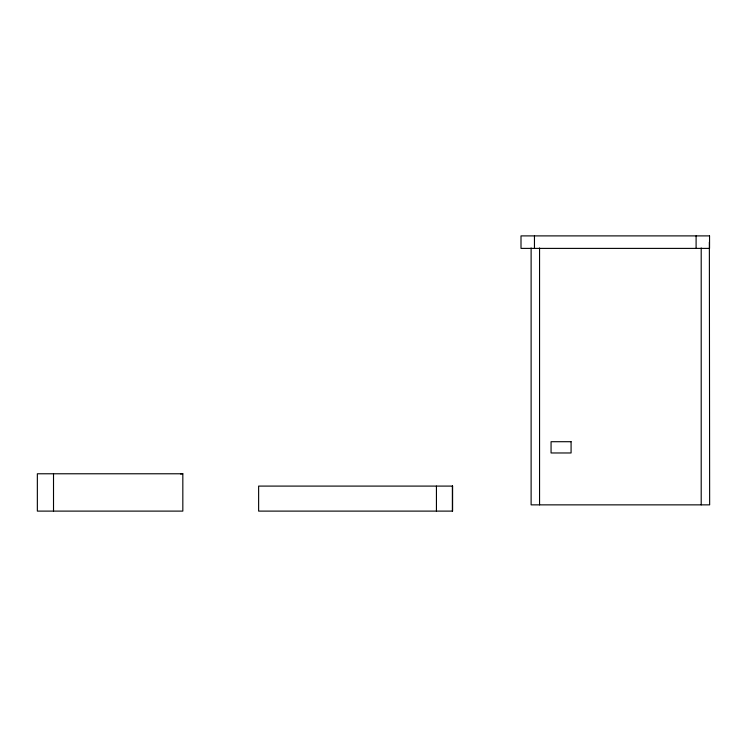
<?xml version="1.0" encoding="UTF-8"?>
<svg xmlns="http://www.w3.org/2000/svg" width="747" height="747" viewBox="0 0 747 747"><rect width="100%" height="100%" fill="white"/><g stroke="black" fill="none" stroke-linecap="round" stroke-linejoin="round"><path stroke-width="1.12" d="M180.503 473.934L182.828 473.775L182.828 511.107L37.35 511.107L37.35 473.775L182.828 473.775M709.361 242.14L709.65 504.86L531.117 504.86L531.117 247.957M701.2 247.957L701.2 504.86M696.101 235.893L696.101 248.396M539.558 247.957L539.558 504.86M534.46 235.893L534.46 248.396M452.374 486.092L452.374 511.107M436.435 486.092L436.435 511.107M53.513 473.775L53.513 511.107M709.547 235.893L521.004 235.893L521.004 248.396L709.547 248.396L709.547 235.893M571.082 441.71L551.062 441.71L551.062 452.971L571.082 452.971L571.082 441.71M452.598 486.092L258.63 486.092L258.63 511.107L452.598 511.107L452.598 486.092"/></g></svg>
